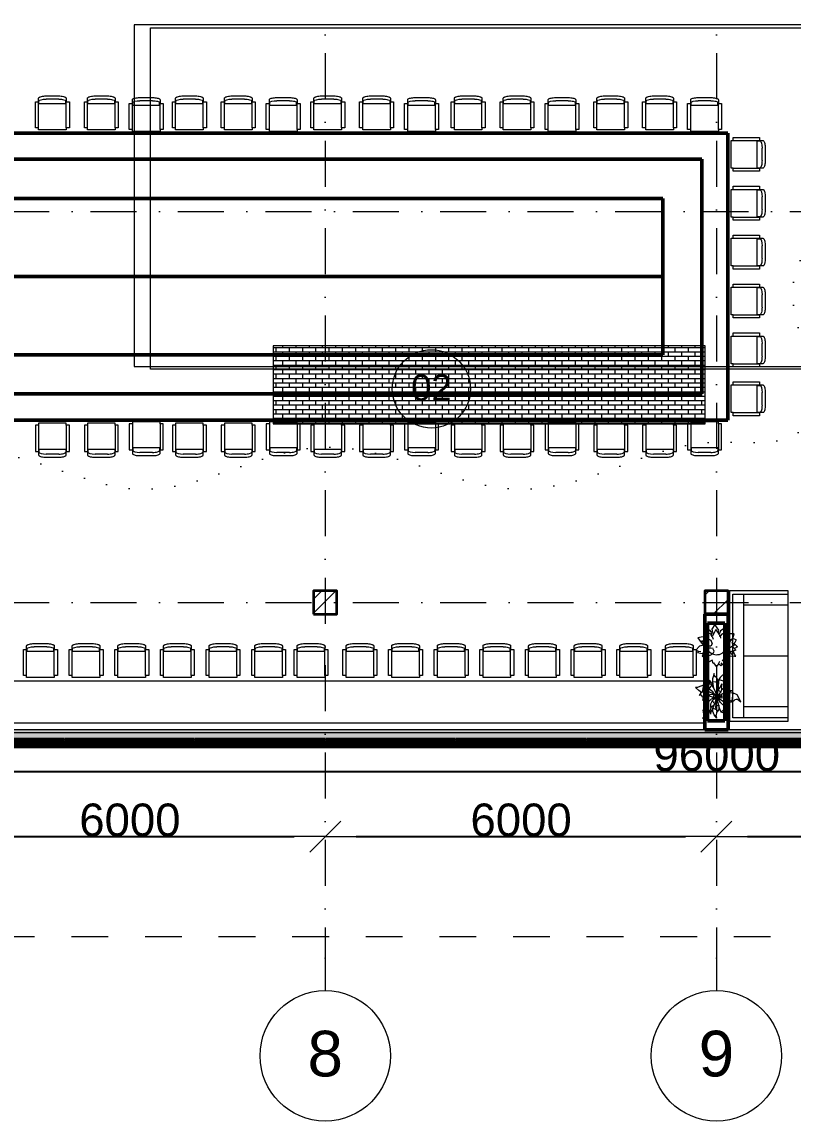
# Model space of a CAD drawing. Header units: millimetres. Extents: x -34838 to 729576, y -214038 to 121482.
# Drawn here: x 563529 to 575355, y -62187 to -45330 of the extents above; entities that cross this region are included whole.
import ezdxf
from ezdxf.enums import TextEntityAlignment as Align

# ---------------------------------------------------------------- set-up
doc = ezdxf.new("R2010")
doc.units = ezdxf.units.MM
doc.header["$MEASUREMENT"] = 0
for name, pattern in [('Пунктирная', [352, 0, -352]), ('Штриховая', [1128.888893, 564.444447, -564.444447]), ('Штрихпунктирная', [1340.555525, 705.555534, -352.777767, 0, -282.222223])]:
    doc.linetypes.add(name, pattern=pattern)
for name, color, linetype, lineweight in [('0_Ном._пера__1', 7, 'Continuous', 13), ('0_Ном._пера__150', 7, 'Continuous', 50), ('А _ ОСІ КООРДИНАЦІЙНІ.3D_Ном._пера__105', 7, 'Continuous', 13), ('А _ ОСІ КООРДИНАЦІЙНІ.3D_Ном._пера__25', 7, 'Continuous', 0), ('АБ _ 0 _ СТІНИ _ ЗОВНІШНІ .3D_Ном._пера__47', 7, 'Continuous', 20), ('АБ _ 0 _ СТІНИ _ НАВІСНІ .3D_Ном._пера__27', 7, 'Continuous', 35), ('АБ _ 1 _ КОЛОНИ _ КБ.3D_Ном._пера__28', 7, 'Continuous', 35), ('АБ _ 3 _ ДАХИ _ КОНСТРУКЦІЯ .3D_Ном._пера__7', 7, 'Continuous', 60), ('АП _ 0 _ МЕБЛІ .3D_Ном._пера__1', 7, 'Continuous', 13), ('АП _ ТЕП _ ЗОНИ ПРИМІЩЕНЬ .3D_Ном._пера__122', 255, 'Continuous', 0), ('Паспорта Зон ARCHICAD_Ном._пера__5', 7, 'Continuous', 0)]:
    doc.layers.add(name, color=color, linetype=linetype, lineweight=lineweight)
for name, color, linetype, lineweight, true_color in [('0_Ном._пера__114', 7, 'Continuous', 13, 0xb9b9b9), ('0_Ном._пера__54', 7, 'Continuous', 15, 0x5f5f5f), ('АП _ 0 _ ОБЛАДНАННЯ (НИЖНЄ).3D_Ном._пера__4', 7, 'Continuous', 15, 0x969696)]:
    doc.layers.add(name, color=color, linetype=linetype, lineweight=lineweight, true_color=true_color)
for name, color, linetype in [('А _ ОСІ КООРДИНАЦІЙНІ.3D', 7, 'Continuous'), ('АБ _ 0 _ СТІНИ _ ЗОВНІШНІ .3D', 7, 'Continuous'), ('АБ _ 0 _ СТІНИ _ НАВІСНІ .3D', 7, 'Continuous'), ('АБ _ 1 _ КОЛОНИ _ КБ.3D', 7, 'Continuous'), ('АБ _ 3 _ ДАХИ _ КОНСТРУКЦІЯ .3D', 7, 'Continuous'), ('АП _ 0 _ МЕБЛІ .3D', 7, 'Continuous'), ('АП _ 0 _ ОБЛАДНАННЯ (НИЖНЄ).3D', 7, 'Continuous'), ('АП _ ТЕП _ ЗОНИ ПРИМІЩЕНЬ .3D', 7, 'Continuous')]:
    doc.layers.add(name, color=color, linetype=linetype)
doc.styles.add('СГЕНЕРИР_СТИЛЬ_1', font='Arial.ttf')
doc.dimstyles.new('СГЕНЕРИР_СТИЛЬ__2', dxfattribs={"dimtxt": 500, "dimasz": 475, "dimexe": 0.18, "dimexo": 0.0625, "dimgap": 0.09, "dimtad": 1, "dimtih": 1, "dimtoh": 1, "dimdec": 0, "dimzin": 0, "dimdsep": 46, "dimtxsty": 'СГЕНЕРИР_СТИЛЬ_1', "dimblk": 'ARROWHEAD_6', "dimblk1": 'ARROWHEAD_6', "dimblk2": 'ARROWHEAD_6', "dimcen": 0.09, "dimse1": 1, "dimse2": 1, "dimclrd": 7, "dimclre": 7, "dimclrt": 7, "dimazin": 0, "dimtfac": 1, "dimtdec": 4, "dimtmove": 0, "dimatfit": 3, "dimfxl": 1, "dimtolj": 1, "dimtzin": 0, "dimarcsym": 0})
pattern_1 = [(45, (0, 0), (-318.198, 318.198), []), (45, (-106.07, 106.07), (-318.198, 318.198), [])]

# ---------------------------------------------------------------- blocks, each defined once
blk = doc.blocks.new('Сходова клітка_02_3_4', base_point=(43628, 3277))
at = {"layer": 'АП _ ТЕП _ ЗОНИ ПРИМІЩЕНЬ .3D', "linetype": 'Continuous', "lineweight": 0, "true_color": 0xffffff}
h = blk.add_hatch(dxfattribs=at)
h.set_pattern_fill('П___ЦЕГЛА_ЛОЖКОВАЯ_ПЕРЕВ_D7', style=0, pattern_type=2)
h.set_pattern_definition([(0, (0, 0), (0, 68), []), (90, (0, 0), (-204, 0), [68, -68]), (90, (102, 68), (-204, 0), [68, -68])])
h.paths.add_polyline_path([(41200, 2740), (47828, 2740), (47828, 3940), (41200, 3940)])
at = {"layer": 'Паспорта Зон ARCHICAD_Ном._пера__5', "color": 7, "linetype": 'Continuous', "lineweight": 0}
blk.add_circle((43628, 3277), 600, dxfattribs=at)
at = {"layer": 'Паспорта Зон ARCHICAD_Ном._пера__5', "color": 7, "lineweight": 0, "style": 'СГЕНЕРИР_СТИЛЬ_1'}
blk.add_attdef('ROOM_NUMBER', text='', height=400, dxfattribs=at).set_placement((43628, 3297), align=Align.MIDDLE_CENTER)
blk = doc.blocks.new('Стена_4_4', base_point=(-150, -2075))
at = {"layer": 'АБ _ 0 _ СТІНИ _ ЗОВНІШНІ .3D', "linetype": 'Continuous', "lineweight": 0, "true_color": 0x000000}
h = blk.add_hatch(dxfattribs=at)
h.set_pattern_fill('М___БЕТОН_АРМОВАНИЙ___З__C5', color=18, style=0, pattern_type=2)
h.set_pattern_definition([(45, (0, 0), (-367.6955, 367.6955), []), (45, (-183.85, 183.85), (-367.6955, 367.6955), [390, -130, 0, -130])])
h.paths.add_polyline_path([(-150, -2200), (96150, -2200), (96150, -1950), (-150, -1950)])
at = {"layer": 'АБ _ 0 _ СТІНИ _ ЗОВНІШНІ .3D_Ном._пера__47', "color": 7, "linetype": 'Continuous', "lineweight": 20, "flags": 128}
for points in [[(95900, -1950), (75, -1950)], [(-150, -2200), (96150, -2200)]]:
    blk.add_lwpolyline(points, dxfattribs=at)
blk = doc.blocks.new('Колонна_18_4', base_point=(42000, 0))
at = {"layer": 'АБ _ 1 _ КОЛОНИ _ КБ.3D', "linetype": 'Continuous', "lineweight": 0, "true_color": 0x000000}
h = blk.add_hatch(dxfattribs=at)
h.set_pattern_fill('М___МЕТАЛ_СТАЛЬ_0004', color=18, style=0, pattern_type=2)
h.set_pattern_definition(pattern_1)
h.paths.add_polyline_path([(41820, -180), (42180, -180), (42180, 180), (41820, 180)])
at = {"layer": 'АБ _ 1 _ КОЛОНИ _ КБ.3D_Ном._пера__28', "color": 7, "linetype": 'Continuous', "lineweight": 35, "flags": 128}
blk.add_lwpolyline([(41820, -180), (42180, -180), (42180, 180), (41820, 180)], close=True, dxfattribs=at)
blk = doc.blocks.new('Колонна_19_4', base_point=(48000, 0))
at = {"layer": 'АБ _ 1 _ КОЛОНИ _ КБ.3D', "linetype": 'Continuous', "lineweight": 0, "true_color": 0x000000}
h = blk.add_hatch(dxfattribs=at)
h.set_pattern_fill('М___МЕТАЛ_СТАЛЬ_0004', color=18, style=0, pattern_type=2)
h.set_pattern_definition(pattern_1)
h.paths.add_polyline_path([(47820, -180), (48180, -180), (48180, 180), (47820, 180)])
at = {"layer": 'АБ _ 1 _ КОЛОНИ _ КБ.3D_Ном._пера__28', "color": 7, "linetype": 'Continuous', "lineweight": 35, "flags": 128}
blk.add_lwpolyline([(47820, -180), (48180, -180), (48180, 180), (47820, 180)], close=True, dxfattribs=at)
blk = doc.blocks.new('Кресло 01 22')
at = {"layer": 'АП _ 0 _ МЕБЛІ .3D_Ном._пера__1', "color": 7, "linetype": 'Continuous', "lineweight": 13}
for p, q in [((78, 509), (67, 505)), ((92, 513), (78, 509)), ((108, 516), (92, 513)), ((92, 513), (92, 513)), ((126, 518), (108, 516)), ((144, 520), (126, 518)), ((164, 520), (144, 520)), ((356, 520), (164, 520)), ((376, 520), (356, 520)), ((394, 518), (376, 520)), ((412, 516), (394, 518)), ((428, 513), (412, 516)), ((442, 509), (428, 513)), ((428, 513), (428, 513)), ((453, 505), (442, 509)), ((48, 431), (0, 431)), ((0, 431), (0, 31)), ((50, 491), (48, 486)), ((48, 486), (48, 485)), ((48, 485), (48, 484)), ((48, 484), (48, 431)), ((48, 31), (48, 431)), ((48, 400), (472, 400)), ((51, 493), (50, 492)), ((50, 492), (50, 491)), ((52, 494), (51, 493)), ((57, 499), (52, 494)), ((54, 400), (54, 442)), ((66, 504), (57, 500)), ((57, 500), (57, 499)), ((67, 505), (66, 504)), ((164, 472), (356, 472)), ((454, 504), (453, 505)), ((463, 500), (454, 504)), ((463, 499), (463, 500)), ((468, 494), (463, 499)), ((466, 400), (466, 442)), ((469, 493), (468, 494)), ((470, 492), (469, 493)), ((470, 491), (470, 492)), ((472, 486), (470, 491)), ((472, 485), (472, 486)), ((472, 484), (472, 485)), ((472, 431), (472, 484)), ((520, 431), (472, 431)), ((472, 31), (472, 431)), ((520, 31), (520, 431)), ((0, 31), (48, 31)), ((48, 31), (48, 0)), ((48, 0), (472, 0)), ((472, 0), (472, 31)), ((472, 31), (520, 31))]:
    blk.add_line(p, q, dxfattribs=at)
for centre, start_param, end_param in [((164, 442), 1.570796, 3.141593), ((356, 442), 0, 1.570796)]:
    blk.add_ellipse(centre, major_axis=(110, 0), ratio=0.273279, start_param=start_param, end_param=end_param, dxfattribs=at)
blk = doc.blocks.new('Модель Комнатного Растения 22')
at = {"layer": 'АП _ 0 _ ОБЛАДНАННЯ (НИЖНЄ).3D_Ном._пера__4', "color": 252, "linetype": 'Continuous', "lineweight": 15, "true_color": 0x969696}
for p, q in [((-252, 105), (-271, 176)), ((-271, 176), (-183, 176)), ((-183, 176), (-183, 267)), ((-183, 267), (-146, 254)), ((-183, 177), (-171, 124)), ((-174, 203), (-119, 186)), ((-146, 254), (-144, 273)), ((-144, 273), (-62, 224)), ((-119, 186), (-83, 170)), ((-83, 170), (-57, 139)), ((-62, 224), (-40, 172)), ((-40, 172), (-50, 134)), ((-40, 172), (-25, 196)), ((-37, 231), (23, 319)), ((-25, 196), (-37, 231)), ((-25, 196), (7, 240)), ((7, 240), (39, 183)), ((23, 319), (68, 249)), ((60, 196), (39, 183)), ((39, 183), (64, 135)), ((68, 249), (60, 196)), ((71, 193), (94, 228)), ((79, 161), (71, 193)), ((96, 179), (77, 157)), ((94, 228), (182, 267)), ((182, 199), (96, 179)), ((191, 174), (179, 129)), ((182, 267), (182, 199)), ((192, 201), (191, 174)), ((-323, -22), (-291, 5)), ((-302, 84), (-252, 105)), ((-302, 84), (-284, 42)), ((-291, 5), (-238, 37)), ((-284, 42), (-265, 21)), ((-279, 3), (-218, -35)), ((-252, 105), (-226, 83)), ((-226, 83), (-172, 90)), ((-226, 83), (-201, 48)), ((-171, 124), (-157, 93)), ((-57, 139), (-65, 107)), ((64, 135), (48, 95)), ((64, 135), (79, 161)), ((84, 78), (64, 24)), ((64, 24), (86, -13)), ((118, 92), (84, 78)), ((155, 86), (118, 92)), ((136, -15), (177, 14)), ((179, 129), (155, 86)), ((227, 68), (155, 86)), ((177, 14), (227, 68)), ((179, 129), (234, 126)), ((181, -25), (205, 3)), ((206, 24), (184, 21)), ((205, 3), (259, -14)), ((234, 45), (206, 24)), ((234, 126), (286, 115)), ((286, 115), (234, 45)), ((-323, -22), (-277, -50)), ((-300, -73), (-247, -19)), ((-300, -73), (-216, -100)), ((-296, -166), (-284, -145)), ((-277, -166), (-296, -166)), ((-284, -145), (-258, -87)), ((-277, -166), (-187, -170)), ((-238, -145), (-205, -82)), ((-218, -35), (-168, -52)), ((-205, -82), (-161, -76)), ((-187, -170), (-161, -160)), ((-161, -160), (-125, -121)), ((-161, -160), (-158, -178)), ((35, -92), (48, -58)), ((50, -127), (35, -92)), ((94, -150), (50, -127)), ((87, -38), (51, -46)), ((86, -13), (136, -15)), ((134, -39), (87, -38)), ((150, -162), (94, -150)), ((170, -62), (134, -39)), ((221, -170), (150, -162)), ((152, -17), (181, -25)), ((179, -261), (168, -164)), ((181, -25), (170, -62)), ((185, -79), (170, -62)), ((206, -127), (185, -79)), ((244, -122), (205, -124)), ((205, -124), (221, -170)), ((274, -92), (240, -94)), ((288, -112), (244, -122)), ((259, -14), (315, -74)), ((315, -74), (274, -92)), ((274, -92), (288, -112)), ((-158, -178), (-149, -270)), ((-149, -270), (-124, -257)), ((-124, -257), (-89, -229)), ((-124, -257), (-111, -304)), ((-111, -304), (-93, -293)), ((-93, -293), (-71, -268)), ((-93, -293), (-68, -313)), ((-68, -313), (-30, -283)), ((-30, -283), (-50, -244)), ((-30, -283), (0, -323)), ((0, -323), (38, -268)), ((38, -268), (48, -277)), ((48, -277), (65, -228)), ((65, -228), (155, -280)), ((155, -280), (160, -262)), ((160, -262), (179, -261))]:
    blk.add_line(p, q, dxfattribs=at)
blk.add_arc((0, 0), 150, 186.1323, 29.8574, dxfattribs=at)
blk = doc.blocks.new('Модель Комнатного Растения 22_2')
at = {"layer": 'АП _ 0 _ ОБЛАДНАННЯ (НИЖНЄ).3D_Ном._пера__4', "color": 252, "linetype": 'Continuous', "lineweight": 15, "true_color": 0x969696}
for p, q in [((-182, 353), (-138, 349)), ((-182, 353), (-147, 326)), ((-182, 353), (-138, 349)), ((-182, 353), (-147, 326)), ((-138, 349), (-87, 334)), ((-138, 349), (-87, 334)), ((19, 309), (37, 339)), ((19, 309), (37, 339)), ((37, 339), (41, 361)), ((37, 339), (41, 361)), ((41, 361), (64, 279)), ((41, 361), (64, 279)), ((-198, 174), (-183, 155)), ((-198, 174), (-182, 107)), ((-198, 174), (-183, 155)), ((-198, 174), (-182, 107)), ((-147, 326), (-128, 291)), ((-147, 326), (-128, 291)), ((-128, 291), (-128, 235)), ((-128, 291), (-128, 235)), ((-128, 235), (-34, 268)), ((-128, 235), (-34, 268)), ((-128, 235), (-120, 186)), ((-128, 235), (-120, 186)), ((-120, 186), (-100, 134)), ((-120, 186), (-100, 134)), ((-87, 334), (-52, 301)), ((-87, 334), (-52, 301)), ((-78, 202), (-75, 165)), ((-78, 202), (-49, 148)), ((-78, 202), (-75, 165)), ((-78, 202), (-49, 148)), ((-52, 301), (-34, 268)), ((-52, 301), (-34, 268)), ((-34, 268), (-21, 170)), ((-34, 268), (-21, 170)), ((-21, 170), (-17, 110)), ((-21, 170), (-17, 110)), ((-20, 224), (57, 233)), ((-20, 224), (57, 233)), ((-20, 224), (0, 148)), ((-20, 224), (0, 148)), ((-19, 227), (-18, 266)), ((-19, 227), (-18, 266)), ((-19, 227), (62, 234)), ((-19, 227), (62, 234)), ((-18, 266), (-4, 294)), ((-18, 266), (-4, 294)), ((-4, 294), (19, 309)), ((-4, 294), (19, 309)), ((20, 85), (75, 190)), ((20, 85), (75, 190)), ((44, 133), (62, 234)), ((44, 133), (62, 234)), ((52, 177), (63, 197)), ((52, 177), (63, 197)), ((62, 234), (66, 246)), ((62, 234), (66, 246)), ((63, 197), (95, 240)), ((63, 197), (95, 240)), ((64, 279), (66, 246)), ((64, 279), (66, 246)), ((75, 190), (121, 129)), ((75, 190), (121, 129)), ((76, 188), (99, 198)), ((76, 188), (99, 198)), ((95, 240), (115, 257)), ((95, 240), (115, 257)), ((98, 199), (115, 257)), ((98, 199), (115, 257)), ((99, 198), (117, 199)), ((99, 198), (117, 199)), ((117, 199), (140, 197)), ((117, 199), (140, 197)), ((139, 146), (152, 174)), ((139, 146), (152, 174)), ((140, 197), (159, 206)), ((140, 197), (159, 206)), ((148, 165), (193, 182)), ((148, 165), (193, 182)), ((152, 174), (159, 206)), ((152, 174), (159, 206)), ((193, 182), (204, 183)), ((193, 182), (204, 183)), ((204, 183), (222, 78)), ((204, 183), (258, 162)), ((204, 183), (222, 78)), ((204, 183), (258, 162)), ((-345, -21), (-312, 33)), ((-345, -21), (-312, 33)), ((-312, 33), (-247, 65)), ((-312, 33), (-247, 65)), ((-247, 65), (-230, -64)), ((-247, 65), (-156, 58)), ((-247, 65), (-230, -64)), ((-247, 65), (-156, 58)), ((-237, 94), (-212, 98)), ((-237, 94), (-212, 98)), ((-237, 94), (-196, 79)), ((-237, 94), (-196, 79)), ((-212, 98), (-183, 110)), ((-212, 98), (-183, 110)), ((-196, 79), (-167, 60)), ((-196, 79), (-167, 60)), ((-183, 155), (-158, 154)), ((-183, 155), (-158, 154)), ((-182, 107), (-154, 73)), ((-182, 107), (-154, 73)), ((-158, 154), (-132, 156)), ((-158, 154), (-132, 156)), ((-156, 58), (-137, 54)), ((-156, 58), (-137, 54)), ((-154, 73), (-109, 142)), ((-154, 73), (-109, 142)), ((-154, 73), (-119, 63)), ((-154, 73), (-119, 63)), ((-140, 42), (-132, 66)), ((-140, 42), (-132, 66)), ((-132, 156), (-109, 142)), ((-132, 156), (-109, 142)), ((-119, 63), (-59, 31)), ((-119, 63), (-59, 31)), ((-109, 142), (-73, 108)), ((-109, 142), (-73, 108)), ((-88, 16), (-48, 34)), ((-88, 16), (-48, 34)), ((-88, 16), (-72, 6)), ((-88, 16), (-72, 6)), ((-79, 124), (-75, 165)), ((-79, 124), (-75, 165)), ((-79, 124), (-62, 82)), ((-79, 124), (-62, 82)), ((-72, 6), (-49, 7)), ((-72, 6), (-49, 7)), ((-64, 83), (-16, 107)), ((-64, 83), (-16, 107)), ((-64, 83), (-62, 82)), ((-64, 83), (-62, 82)), ((-62, 82), (-16, 107)), ((-62, 82), (-16, 107)), ((-62, 82), (-27, 42)), ((-62, 82), (-27, 42)), ((-49, 148), (-16, 107)), ((-49, 148), (-16, 107)), ((-49, 7), (-48, 34)), ((-49, 7), (-48, 34)), ((-49, 7), (-1, -2)), ((-49, 7), (-1, -2)), ((-48, 34), (-6, 2)), ((-48, 34), (-6, 2)), ((-27, 42), (-8, 12)), ((-27, 42), (-8, 12)), ((-19, 146), (-9, 148)), ((-19, 146), (-9, 148)), ((-17, 136), (-8, 138)), ((-17, 136), (-8, 138)), ((-16, 107), (0, 5)), ((-16, 107), (0, 5)), ((-9, 148), (-1, 148)), ((-9, 148), (-1, 148)), ((-8, 138), (-2, 138)), ((-8, 138), (-2, 138)), ((-6, 12), (1, -2)), ((-6, 12), (1, -2)), ((-5, 1), (1, -2)), ((-5, 1), (1, -2)), ((-2, 23), (0, 148)), ((-2, 23), (0, 148)), ((0, 4), (20, 85)), ((0, 4), (20, 85)), ((0, 3), (17, 17)), ((0, 3), (17, 17)), ((0, 0), (8, 2)), ((0, 0), (8, 2)), ((7, 9), (59, 79)), ((7, 9), (59, 79)), ((8, 8), (43, 42)), ((8, 8), (43, 42)), ((43, 42), (56, -12)), ((43, 42), (71, 42)), ((43, 42), (56, -12)), ((43, 42), (71, 42)), ((47, 43), (64, 57)), ((47, 43), (64, 57)), ((48, 148), (51, 146)), ((48, 148), (51, 146)), ((59, 79), (121, 129)), ((59, 79), (121, 129)), ((64, 57), (118, 83)), ((64, 57), (118, 83)), ((65, -3), (82, 4)), ((65, -3), (82, 4)), ((71, 42), (104, 33)), ((71, 42), (104, 33)), ((82, 4), (123, 18)), ((82, 4), (123, 18)), ((104, 33), (123, 18)), ((104, 33), (123, 18)), ((110, 13), (137, 8)), ((110, 13), (137, 8)), ((118, 83), (181, 93)), ((118, 83), (181, 93)), ((121, 129), (139, 146)), ((121, 129), (139, 146)), ((130, -71), (137, 6)), ((130, -71), (137, 6)), ((137, 8), (167, -10)), ((137, 8), (167, -10)), ((167, -10), (181, 93)), ((167, -10), (181, 93)), ((181, 93), (243, 66)), ((181, 93), (243, 66)), ((188, -8), (211, 0)), ((188, -8), (211, 0)), ((211, 0), (229, 21)), ((211, 0), (229, 21)), ((229, 21), (247, 33)), ((229, 21), (247, 33)), ((233, 71), (276, 102)), ((233, 71), (276, 102)), ((243, 66), (271, 27)), ((243, 66), (271, 27)), ((247, 33), (271, 27)), ((247, 33), (271, 27)), ((258, 162), (294, 147)), ((258, 162), (294, 147)), ((276, 102), (324, 145)), ((276, 102), (324, 145)), ((294, 147), (324, 145)), ((294, 147), (324, 145)), ((-368, -78), (-345, -21)), ((-368, -78), (-345, -21)), ((-368, -78), (-317, -37)), ((-368, -78), (-317, -37)), ((-317, -37), (-297, -35)), ((-317, -37), (-297, -35)), ((-297, -35), (-277, -43)), ((-297, -35), (-277, -43)), ((-277, -43), (-257, -61)), ((-277, -43), (-257, -61)), ((-257, -61), (-234, -69)), ((-257, -61), (-234, -69)), ((-246, -75), (-213, -57)), ((-246, -75), (-213, -57)), ((-246, -75), (-158, -93)), ((-246, -75), (-158, -93)), ((-213, -57), (-160, -2)), ((-213, -57), (-160, -2)), ((-168, -160), (-164, -137)), ((-168, -160), (-164, -137)), ((-168, -160), (-127, -146)), ((-168, -160), (-127, -146)), ((-164, -137), (-153, -110)), ((-164, -137), (-153, -110)), ((-160, -2), (-158, -93)), ((-160, -2), (-73, -15)), ((-160, -2), (-158, -93)), ((-160, -2), (-73, -15)), ((-158, -93), (-118, -82)), ((-158, -93), (-118, -82)), ((-157, -201), (-141, -160)), ((-157, -201), (-141, -160)), ((-153, -110), (-129, -86)), ((-153, -110), (-129, -86)), ((-141, -160), (-58, -82)), ((-141, -160), (-58, -82)), ((-141, -160), (-70, -230)), ((-141, -160), (-70, -230)), ((-118, -82), (-9, -4)), ((-118, -82), (-9, -4)), ((-114, -82), (-98, -117)), ((-114, -82), (-98, -117)), ((-73, -15), (-9, -4)), ((-73, -15), (-9, -4)), ((-72, -14), (-71, -14)), ((-72, -14), (-71, -14)), ((-65, -13), (-63, -12)), ((-65, -13), (-63, -12)), ((-59, -11), (-54, -10)), ((-59, -11), (-54, -10)), ((-58, -82), (-5, -2)), ((-58, -82), (-5, -2)), ((-52, -10), (-20, -3)), ((-52, -10), (-20, -3)), ((-45, -172), (-35, -132)), ((-45, -172), (-35, -132)), ((-38, -144), (-34, -146)), ((-38, -144), (-34, -146)), ((-35, -126), (-1, -2)), ((-35, -126), (-1, -2)), ((-35, -126), (-31, -192)), ((-35, -126), (17, -144)), ((-35, -126), (-31, -192)), ((-35, -126), (17, -144)), ((-4, -1), (-2, -1)), ((-4, -1), (-2, -1)), ((-3, -1), (-1, -2)), ((-3, -1), (-1, -2)), ((-1, -2), (2, -64)), ((-1, -2), (2, -64)), ((2, -64), (17, -144)), ((2, -64), (17, -144)), ((4, -2), (28, -1)), ((4, -2), (28, -1)), ((4, -9), (18, -49)), ((4, -9), (18, -49)), ((6, -6), (70, -59)), ((6, -6), (70, -59)), ((7, -178), (17, -144)), ((7, -178), (17, -144)), ((10, -3), (84, -34)), ((10, -3), (84, -34)), ((18, -49), (31, -104)), ((18, -49), (31, -104)), ((28, -1), (56, -12)), ((28, -1), (56, -12)), ((31, -104), (70, -59)), ((31, -104), (70, -59)), ((31, -104), (48, -130)), ((31, -104), (48, -130)), ((48, -130), (73, -147)), ((48, -130), (73, -147)), ((51, -133), (61, -170)), ((51, -133), (61, -170)), ((56, -12), (65, -3)), ((56, -12), (65, -3)), ((57, -152), (68, -144)), ((57, -152), (68, -144)), ((70, -59), (97, -110)), ((70, -59), (97, -110)), ((73, -147), (97, -158)), ((73, -147), (97, -158)), ((83, -153), (110, -228)), ((83, -153), (110, -228)), ((84, -34), (175, -128)), ((84, -34), (175, -128)), ((97, -110), (97, -158)), ((97, -110), (97, -158)), ((109, -58), (130, -71)), ((109, -58), (130, -71)), ((110, -62), (111, -59)), ((110, -62), (111, -59)), ((110, -228), (175, -128)), ((110, -228), (175, -128)), ((130, -71), (149, -55)), ((130, -71), (149, -55)), ((149, -55), (178, -47)), ((149, -55), (178, -47)), ((167, -10), (188, -8)), ((167, -10), (188, -8)), ((175, -128), (191, -152)), ((175, -128), (191, -152)), ((178, -47), (219, -52)), ((178, -47), (219, -52)), ((191, -152), (206, -198)), ((191, -152), (206, -198)), ((198, -4), (208, -14)), ((198, -4), (208, -14)), ((208, -14), (219, -52)), ((208, -14), (219, -52)), ((-165, -282), (-159, -246)), ((-165, -282), (-159, -246)), ((-165, -282), (-130, -250)), ((-165, -282), (-130, -250)), ((-159, -246), (-157, -201)), ((-159, -246), (-157, -201)), ((-130, -250), (-100, -241)), ((-130, -250), (-100, -241)), ((-100, -241), (-70, -230)), ((-100, -241), (-70, -230)), ((-70, -230), (-45, -172)), ((-70, -230), (-45, -172)), ((-31, -192), (-17, -218)), ((-31, -192), (-17, -218)), ((-17, -218), (7, -178)), ((-17, -218), (7, -178)), ((-13, -213), (3, -235)), ((-13, -213), (3, -235)), ((-7, -202), (61, -170)), ((-7, -202), (61, -170)), ((-4, -323), (38, -270)), ((-4, -323), (38, -270)), ((-4, -323), (8, -276)), ((-4, -323), (8, -276)), ((3, -235), (8, -276)), ((3, -235), (8, -276)), ((38, -270), (58, -220)), ((38, -270), (58, -220)), ((58, -220), (61, -170)), ((58, -220), (61, -170)), ((61, -191), (84, -208)), ((61, -191), (84, -208)), ((84, -208), (91, -238)), ((84, -208), (91, -238)), ((90, -263), (105, -216)), ((90, -263), (105, -216)), ((90, -263), (91, -238)), ((90, -263), (91, -238)), ((110, -228), (132, -237)), ((110, -228), (132, -237)), ((132, -237), (142, -262)), ((132, -237), (142, -262)), ((142, -262), (158, -293)), ((142, -262), (158, -293)), ((158, -293), (219, -330)), ((158, -293), (219, -330)), ((200, -257), (206, -198)), ((200, -257), (206, -198)), ((200, -257), (205, -306)), ((200, -257), (205, -306)), ((205, -306), (219, -330)), ((205, -306), (219, -330))]:
    blk.add_line(p, q, dxfattribs=at)
blk = doc.blocks.new('Диван 22')
at = {"layer": 'АП _ 0 _ МЕБЛІ .3D_Ном._пера__1', "color": 7, "linetype": 'Continuous', "lineweight": 13}
for p, q in [((2000, 900), (0, 900)), ((0, 900), (0, 0)), ((50, 0), (50, 850)), ((50, 850), (1950, 850)), ((1950, 850), (1950, 0)), ((2000, 0), (2000, 900)), ((50, 680), (1950, 680)), ((222, 0), (222, 680)), ((1000, 0), (1000, 680)), ((1778, 0), (1778, 680)), ((0, 0), (2000, 0))]:
    blk.add_line(p, q, dxfattribs=at)
blk = doc.blocks.new('Балка_1_4', base_point=(0, -2175))
at = {"layer": 'АБ _ 3 _ ДАХИ _ КОНСТРУКЦІЯ .3D_Ном._пера__7', "color": 7, "linetype": 'Continuous', "lineweight": 60}
for p, q in [((0, -2150), (96000, -2150)), ((0, -2200), (96000, -2200))]:
    blk.add_line(p, q, dxfattribs=at)
blk = doc.blocks.new('ARROWHEAD_6')
at = {"color": 0, "linetype": 'Continuous', "lineweight": 0}
for p, q in [((-0.5, -0.5), (0.5, 0.5)), ((0, 0), (-1, 0))]:
    blk.add_line(p, q, dxfattribs=at)
blk = doc.blocks.new('*D452')
at = {"color": 7, "linetype": 'Continuous', "lineweight": -2, "transparency": 16777216}
blk.add_line((562655, -57825), (567705, -57825), dxfattribs=at)
at = {"layer": 'Defpoints', "color": 0, "linetype": 'Continuous', "transparency": 16777216}
for p in [(568180, -57825), (562180, -60187), (568180, -60187)]:
    blk.add_point(p, dxfattribs=at)
at = {"color": 7, "linetype": 'Continuous', "lineweight": -2, "transparency": 16777216, "xscale": 474.9999999999999, "yscale": 474.9999999999999, "zscale": 474.9999999999999, "rotation": 180}
blk.add_blockref('ARROWHEAD_6', (562180, -57825), dxfattribs=at)
at = {"color": 7, "linetype": 'Continuous', "lineweight": -2, "transparency": 16777216, "xscale": 474.9999999999999, "yscale": 474.9999999999999, "zscale": 474.9999999999999}
blk.add_blockref('ARROWHEAD_6', (568180, -57825), dxfattribs=at)
at = {"color": 7, "linetype": 'Continuous', "lineweight": 13, "transparency": 16777216, "insert": (565184, -57571), "char_height": 500, "attachment_point": 5, "style": 'СГЕНЕРИР_СТИЛЬ_1'}
blk.add_mtext('\\A1;6000', dxfattribs=at)
blk = doc.blocks.new('*D453')
at = {"color": 7, "linetype": 'Continuous', "lineweight": -2, "transparency": 16777216}
blk.add_line((568655, -57825), (573705, -57825), dxfattribs=at)
at = {"layer": 'Defpoints', "color": 0, "linetype": 'Continuous', "transparency": 16777216}
for p in [(574180, -57825), (568180, -60187), (574180, -60187)]:
    blk.add_point(p, dxfattribs=at)
at = {"color": 7, "linetype": 'Continuous', "lineweight": -2, "transparency": 16777216, "xscale": 474.9999999999999, "yscale": 474.9999999999999, "zscale": 474.9999999999999, "rotation": 180}
blk.add_blockref('ARROWHEAD_6', (568180, -57825), dxfattribs=at)
at = {"color": 7, "linetype": 'Continuous', "lineweight": -2, "transparency": 16777216, "xscale": 474.9999999999999, "yscale": 474.9999999999999, "zscale": 474.9999999999999}
blk.add_blockref('ARROWHEAD_6', (574180, -57825), dxfattribs=at)
at = {"color": 7, "linetype": 'Continuous', "lineweight": 13, "transparency": 16777216, "insert": (571184, -57571), "char_height": 500, "attachment_point": 5, "style": 'СГЕНЕРИР_СТИЛЬ_1'}
blk.add_mtext('\\A1;6000', dxfattribs=at)
blk = doc.blocks.new('*D454')
at = {"color": 7, "linetype": 'Continuous', "lineweight": -2, "transparency": 16777216}
blk.add_line((574655, -57825), (579705, -57825), dxfattribs=at)
at = {"layer": 'Defpoints', "color": 0, "linetype": 'Continuous', "transparency": 16777216}
for p in [(580180, -57825), (574180, -60187), (580180, -60187)]:
    blk.add_point(p, dxfattribs=at)
at = {"color": 7, "linetype": 'Continuous', "lineweight": -2, "transparency": 16777216, "xscale": 474.9999999999999, "yscale": 474.9999999999999, "zscale": 474.9999999999999, "rotation": 180}
blk.add_blockref('ARROWHEAD_6', (574180, -57825), dxfattribs=at)
at = {"color": 7, "linetype": 'Continuous', "lineweight": -2, "transparency": 16777216, "xscale": 474.9999999999999, "yscale": 474.9999999999999, "zscale": 474.9999999999999}
blk.add_blockref('ARROWHEAD_6', (580180, -57825), dxfattribs=at)
at = {"color": 7, "linetype": 'Continuous', "lineweight": 13, "transparency": 16777216, "insert": (577184, -57571), "char_height": 500, "attachment_point": 5, "style": 'СГЕНЕРИР_СТИЛЬ_1'}
blk.add_mtext('\\A1;6000', dxfattribs=at)
blk = doc.blocks.new('*D462')
at = {"color": 7, "linetype": 'Continuous', "lineweight": -2, "transparency": 16777216}
blk.add_line((526655, -56825), (621705, -56825), dxfattribs=at)
at = {"layer": 'Defpoints', "color": 0, "linetype": 'Continuous', "transparency": 16777216}
for p in [(622180, -56825), (622180, -58175), (526180, -60187)]:
    blk.add_point(p, dxfattribs=at)
at = {"color": 7, "linetype": 'Continuous', "lineweight": -2, "transparency": 16777216, "xscale": 474.9999999999999, "yscale": 474.9999999999999, "zscale": 474.9999999999999, "rotation": 180}
blk.add_blockref('ARROWHEAD_6', (526180, -56825), dxfattribs=at)
at = {"color": 7, "linetype": 'Continuous', "lineweight": -2, "transparency": 16777216, "xscale": 474.9999999999999, "yscale": 474.9999999999999, "zscale": 474.9999999999999}
blk.add_blockref('ARROWHEAD_6', (622180, -56825), dxfattribs=at)
at = {"color": 7, "linetype": 'Continuous', "lineweight": 13, "transparency": 16777216, "insert": (574185, -56571), "char_height": 500, "attachment_point": 5, "style": 'СГЕНЕРИР_СТИЛЬ_1'}
blk.add_mtext('\\A1;96000', dxfattribs=at)
blk = doc.blocks.new('Навесная Стена_1_4')
at = {"layer": 'АБ _ 0 _ СТІНИ _ НАВІСНІ .3D', "linetype": 'Continuous', "lineweight": 0, "true_color": 0x000000}
for points in [[(36005, -2110), (36005, -2090), (37995, -2090), (37995, -2110)], [(38005, -2110), (38005, -2090), (39995, -2090), (39995, -2110)], [(40005, -2110), (40005, -2090), (41995, -2090), (41995, -2110)], [(42005, -2110), (42005, -2090), (43995, -2090), (43995, -2110)], [(44005, -2110), (44005, -2090), (45995, -2090), (45995, -2110)], [(46005, -2110), (46005, -2090), (47995, -2090), (47995, -2110)], [(48005, -2110), (48005, -2090), (49995, -2090), (49995, -2110)]]:
    blk.add_hatch(color=18, dxfattribs=at).paths.add_polyline_path(points)
at = {"layer": 'АБ _ 0 _ СТІНИ _ НАВІСНІ .3D_Ном._пера__27', "color": 7, "linetype": 'Continuous', "lineweight": 35}
for p, q in [((36005, -2090), (37995, -2090)), ((37995, -2110), (36005, -2110)), ((37995, -2090), (37995, -2110)), ((38005, -2090), (39995, -2090)), ((38005, -2110), (38005, -2090)), ((39995, -2110), (38005, -2110)), ((39995, -2090), (39995, -2110)), ((40005, -2090), (41995, -2090)), ((40005, -2110), (40005, -2090)), ((41995, -2110), (40005, -2110)), ((41995, -2090), (41995, -2110)), ((42005, -2090), (43995, -2090)), ((42005, -2110), (42005, -2090)), ((43995, -2110), (42005, -2110)), ((43995, -2090), (43995, -2110)), ((44005, -2090), (45995, -2090)), ((44005, -2110), (44005, -2090)), ((45995, -2110), (44005, -2110)), ((45995, -2090), (45995, -2110)), ((46005, -2090), (47995, -2090)), ((46005, -2110), (46005, -2090)), ((47995, -2110), (46005, -2110)), ((47995, -2090), (47995, -2110)), ((48005, -2090), (49995, -2090)), ((48005, -2110), (48005, -2090)), ((49995, -2110), (48005, -2110))]:
    blk.add_line(p, q, dxfattribs=at)
blk = doc.blocks.new('Стандартный Маркер Сетки_2')
at = {"layer": 'А _ ОСІ КООРДИНАЦІЙНІ.3D_Ном._пера__105', "color": 7, "linetype": 'Штрихпунктирная', "lineweight": 13}
blk.add_line((500, 0), (99754.182117, 0), dxfattribs=at)
at = {"layer": 'А _ ОСІ КООРДИНАЦІЙНІ.3D_Ном._пера__25', "color": 7, "lineweight": 0, "style": 'СГЕНЕРИР_СТИЛЬ_1'}
blk.add_attdef('AC_MarkerText_1', text='', height=700, dxfattribs=at).set_placement((-1000, 40.005), align=Align.MIDDLE_CENTER)
blk = doc.blocks.new('Стандартный Маркер Сетки')
at = {"layer": 'А _ ОСІ КООРДИНАЦІЙНІ.3D_Ном._пера__105', "color": 7, "linetype": 'Штрихпунктирная', "lineweight": 13}
for p, q in [((500, 0), (18399, 0)), ((18399, 0), (18899, 0))]:
    blk.add_line(p, q, dxfattribs=at)
at = {"layer": 'А _ ОСІ КООРДИНАЦІЙНІ.3D_Ном._пера__105', "color": 7, "linetype": 'Continuous', "lineweight": 13}
blk.add_circle((19899, 0), 1000, dxfattribs=at)
at = {"layer": 'А _ ОСІ КООРДИНАЦІЙНІ.3D_Ном._пера__105', "color": 7, "linetype": 'Штрихпунктирная', "lineweight": 13}
blk.add_point((18399, 0), dxfattribs=at)
blk.add_point((18399, 0), dxfattribs=at)
at = {"layer": 'А _ ОСІ КООРДИНАЦІЙНІ.3D_Ном._пера__25', "color": 7, "lineweight": 0, "style": 'СГЕНЕРИР_СТИЛЬ_1'}
blk.add_attdef('AC_MarkerText_1', text='', height=700, rotation=90, dxfattribs=at).set_placement((19899, 40), align=Align.MIDDLE_CENTER)

msp = doc.modelspace()

# ---------------------------------------------------------------- linework, layer by layer
at = {"layer": '0_Ном._пера__1', "color": 7, "linetype": 'Continuous', "lineweight": 13}
for p, q in [((550496.5, -55434.5), (574000, -55434.5)), ((574000, -55434.5), (574000, -56084.5)), ((574000, -56084.5), (550496.5, -56084.5))]:
    msp.add_line(p, q, dxfattribs=at)
at = {"layer": '0_Ном._пера__114', "color": 9, "linetype": 'Пунктирная', "lineweight": 13, "true_color": 0xb9b9b9}
msp.add_open_spline([(526280, -49324.1), (526280, -49324.1), (526753.7, -48522.5), (527556.6, -48234.5), (528075.5, -48048.4), (528641.1, -48104.4), (529180, -48234.5), (530192, -48479), (531147.9, -48996.6), (532180, -48934.5), (533217.2, -48872.1), (534143.3, -48219.6), (535180, -48234.5), (536220, -48249.4), (537140.2, -48936.7), (538180, -48934.5), (539220.4, -48932.3), (540139.5, -48234.5), (541180, -48234.5), (542220.4, -48234.5), (543139.5, -48934), (544180, -48934.5), (545220.3, -48935.1), (546139.6, -48239.7), (547180, -48234.5), (548218.9, -48229.3), (549140.8, -48896.4), (550180, -48934.5), (551212.7, -48972.4), (552152.1, -48380.6), (553180, -48234.5), (553828.8, -48142.3), (554545.4, -48211.2), (554886.8, -48751.8), (555128, -49133.7), (555098, -49607.6), (555059.3, -50064.1), (554999.7, -50765), (554926.7, -51541.6), (555483.2, -51924.8), (556067.4, -52327.1), (556814, -51920.9), (557545.8, -51896.8), (558461.8, -51866.7), (559290.8, -52431.7), (560208.8, -52449.8), (561175.8, -52468.7), (562062.4, -51874.3), (563025.9, -51936.6), (563811.1, -51987.3), (564511.8, -52455.8), (565297.1, -52493.4), (566291.6, -52541.1), (567181.7, -51870.8), (568180, -51849.2), (569239, -51826.3), (570185.5, -52509.5), (571244.8, -52491.9), (572263.5, -52475), (573161.8, -51798.1), (574180, -51771.2), (574655.1, -51758.6), (575154.8, -51868.9), (575508.3, -51571.5), (576141.2, -51039.1), (575207.6, -50142.7), (575367.6, -49277.1), (575495.5, -48585.3), (576239.5, -48251.1), (576963.3, -48234.5), (578075.1, -48209), (579066.5, -48950.3), (580180, -48934.5), (581220.2, -48919.7), (582139.9, -48232.8), (583180, -48234.5), (584220.4, -48236.2), (585139.6, -48934.9), (586180, -48934.5), (587220.4, -48934.1), (588139.5, -48235.7), (589180, -48234.5), (590220, -48233.3), (591139.7, -48931.6), (592180, -48934.5), (593219.8, -48937.4), (594139.6, -48249.3), (595180, -48234.5), (596287.9, -48218.8), (597273.6, -48974.6), (598380, -48934.5)], degree=3, knots=[0, 0, 0, 0, 1, 1, 1, 2, 2, 2, 3, 3, 3, 4, 4, 4, 5, 5, 5, 6, 6, 6, 7, 7, 7, 8, 8, 8, 9, 9, 9, 10, 10, 10, 11, 11, 11, 12, 12, 12, 13, 13, 13, 14, 14, 14, 15, 15, 15, 16, 16, 16, 17, 17, 17, 18, 18, 18, 19, 19, 19, 20, 20, 20, 21, 21, 21, 22, 22, 22, 23, 23, 23, 24, 24, 24, 25, 25, 25, 26, 26, 26, 27, 27, 27, 28, 28, 28, 29, 29, 29, 30, 30, 30, 30], dxfattribs=at)
at = {"layer": '0_Ном._пера__150', "color": 7, "linetype": 'Continuous', "lineweight": 50}
for p, q in [((549990, -47034.5), (574357.4, -47034.5)), ((574357.4, -47034.5), (574357.4, -51434.5)), ((550390, -47434.5), (573957.4, -47434.5)), ((573957.4, -47434.5), (573957.4, -51034.5)), ((550990, -48034.5), (573357.4, -48034.5)), ((573357.4, -48034.5), (573357.4, -50434.5)), ((550990, -49234.5), (573357.4, -49234.5)), ((550990, -50434.5), (573357.4, -50434.5)), ((550390, -51034.5), (573957.4, -51034.5)), ((549990, -51434.5), (574357.4, -51434.5)), ((574000, -54414.5), (574360, -54414.5)), ((574000, -56184.5), (574000, -54414.5)), ((574360, -54414.5), (574360, -56184.5)), ((574041.1, -54549.5), (574307.6, -54549.5)), ((574041.1, -56049.5), (574041.1, -54549.5)), ((574307.6, -54549.5), (574307.6, -56049.5)), ((574041.1, -56049.5), (574307.6, -56049.5)), ((574000, -56184.5), (574360, -56184.5))]:
    msp.add_line(p, q, dxfattribs=at)
at = {"layer": '0_Ном._пера__54', "color": 251, "linetype": 'Штриховая', "lineweight": 15, "true_color": 0x5f5f5f}
msp.add_line((525905, -59354.5), (622430, -59354.5), dxfattribs=at)
at = {"layer": 'АП _ ТЕП _ ЗОНИ ПРИМІЩЕНЬ .3D_Ном._пера__122', "color": 255, "linetype": 'Continuous', "lineweight": 0, "flags": 128}
for points in [[(526527.6, -56226.9), (598000, -56226.9), (598000, -42456.9), (576482.6, -42456.9), (576480.3, -42456.1), (566361, -42461), (562580, -42456.1), (557981.7, -42460.2), (526527.6, -42456.1)], [(565248.8, -50614.5), (576500, -50614.5), (576500, -45374.5), (565248.8, -45374.5)], [(565498.8, -45416.9), (576750, -45416.9), (576750, -50656.9), (565498.8, -50656.9)], [(567380, -51494.5), (574008, -51494.5), (574008, -50294.5), (567380, -50294.5)]]:
    msp.add_lwpolyline(points, close=True, dxfattribs=at)

# ---------------------------------------------------------------- block references
at = {"layer": 'А _ ОСІ КООРДИНАЦІЙНІ.3D', "color": 7, "linetype": 'Continuous', "lineweight": 60}
ref = msp.add_blockref('Стандартный Маркер Сетки', (568180, -41287.4), dxfattribs=dict(at, zscale=1000, rotation=270))
ref.add_attrib('AC_MarkerText_1', '8', dxfattribs={"layer": 'А _ ОСІ КООРДИНАЦІЙНІ.3D_Ном._пера__25', "color": 7, "lineweight": 0, "height": 700, "rotation": 360, "style": 'СГЕНЕРИР_СТИЛЬ_1'}).set_placement((568180, -61152.4), align=Align.MIDDLE_CENTER)
ref = msp.add_blockref('Стандартный Маркер Сетки', (574180, -41287.4), dxfattribs=dict(at, zscale=1000, rotation=270))
ref.add_attrib('AC_MarkerText_1', '9', dxfattribs={"layer": 'А _ ОСІ КООРДИНАЦІЙНІ.3D_Ном._пера__25', "color": 7, "lineweight": 0, "height": 700, "rotation": 360, "style": 'СГЕНЕРИР_СТИЛЬ_1'}).set_placement((574180, -61152.4), align=Align.MIDDLE_CENTER)
at = {"layer": 'А _ ОСІ КООРДИНАЦІЙНІ.3D', "color": 7, "linetype": 'Continuous', "lineweight": 60, "zscale": 1000}
for p in [(521180, -48234.5), (521180, -54234.5)]:
    msp.add_blockref('Стандартный Маркер Сетки_2', p, dxfattribs=at)
at = {"layer": 'АБ _ 0 _ СТІНИ _ ЗОВНІШНІ .3D', "color": 7, "lineweight": 20}
msp.add_blockref('Стена_4_4', (526030, -56309.5), dxfattribs=at)
at = {"layer": 'АБ _ 0 _ СТІНИ _ НАВІСНІ .3D', "linetype": 'Continuous', "lineweight": 0}
msp.add_blockref('Навесная Стена_1_4', (526180, -54234.5), dxfattribs=at)
at = {"layer": 'АБ _ 1 _ КОЛОНИ _ КБ.3D', "color": 7, "lineweight": 35}
for name, p in [('Колонна_18_4', (568180, -54234.5)), ('Колонна_19_4', (574180, -54234.5))]:
    msp.add_blockref(name, p, dxfattribs=at)
at = {"layer": 'АБ _ 3 _ ДАХИ _ КОНСТРУКЦІЯ .3D', "color": 7, "lineweight": 60}
msp.add_blockref('Балка_1_4', (526180, -56409.5), dxfattribs=at)
at = {"layer": 'АП _ 0 _ МЕБЛІ .3D', "color": 7, "linetype": 'Continuous', "lineweight": 13, "xscale": -1, "zscale": 1000}
for p in [(564255.3, -46984.5), (565005, -46984.5), (565694.2, -47008.7), (566356.3, -46984.5), (567105.9, -46984.5), (567795.1, -47008.7), (568478.1, -46984.5), (569227.7, -46984.5), (569916.9, -47008.7), (570632.3, -46984.5), (571382, -46984.5), (572071.1, -47008.7), (572818.9, -46984.5), (573568.6, -46984.5), (574257.8, -47008.7), (564071.9, -55384.5), (564771.9, -55384.5), (565471.9, -55384.5), (566171.9, -55384.5), (566871.9, -55384.5), (567571.9, -55384.5), (568221.9, -55384.5), (568971.9, -55384.5), (569671.9, -55384.5), (570371.9, -55384.5), (571071.9, -55384.5), (571771.9, -55384.5), (572471.9, -55384.5), (573171.9, -55384.5), (573871.9, -55384.5)]:
    msp.add_blockref('Кресло 01 22', p, dxfattribs=at)
at = {"layer": 'АП _ 0 _ МЕБЛІ .3D', "color": 7, "linetype": 'Continuous', "lineweight": 13, "xscale": -1, "zscale": 1000, "rotation": 270}
for p in [(574407.4, -47619.5), (574407.4, -48369.5), (574407.4, -49119.5), (574407.4, -49869.5), (574407.4, -50619.5), (574407.4, -51369.5)]:
    msp.add_blockref('Кресло 01 22', p, dxfattribs=at)
at = {"layer": 'АП _ 0 _ МЕБЛІ .3D', "color": 7, "linetype": 'Continuous', "lineweight": 13, "zscale": 1000, "rotation": 180}
for p in [(564255.3, -51484.5), (565005, -51484.5), (565694.2, -51460.3), (566356.3, -51484.5), (567105.9, -51484.5), (567795.1, -51460.3), (568478.1, -51484.5), (569227.7, -51484.5), (569916.9, -51460.3), (570632.3, -51484.5), (571382, -51484.5), (572071.1, -51460.3), (572818.9, -51484.5), (573568.6, -51484.5), (574257.8, -51460.3)]:
    msp.add_blockref('Кресло 01 22', p, dxfattribs=at)
at = {"layer": 'АП _ 0 _ МЕБЛІ .3D', "color": 7, "linetype": 'Continuous', "lineweight": 60, "zscale": 1000, "rotation": 89.9999999999766}
msp.add_blockref('Диван 22', (575280, -56054.5), dxfattribs=at)
at = {"layer": 'АП _ 0 _ ОБЛАДНАННЯ (НИЖНЄ).3D', "color": 7, "linetype": 'Continuous', "lineweight": 13, "xscale": -1, "zscale": 1000}
for name, p in [('Модель Комнатного Растения 22', (574180, -54889.7)), ('Модель Комнатного Растения 22_2', (574184.5, -55684.6))]:
    msp.add_blockref(name, p, dxfattribs=at)
at = {"layer": 'АП _ ТЕП _ ЗОНИ ПРИМІЩЕНЬ .3D', "color": 7, "linetype": 'Continuous', "lineweight": 0}
msp.add_blockref('Сходова клітка_02_3_4', (569808, -50957.1), dxfattribs=at).add_auto_attribs({'ROOM_NUMBER': '02'})

# ---------------------------------------------------------------- dimensions: what is measured, and where the dimension line sits
at = {"color": 7, "linetype": 'Continuous', "lineweight": 13}
for base, p1, p2, picture, middle in [((622180, -56824.5), (526180, -60186.6), (622180, -58174.5), '*D462', (574184.8, -56824.5)), ((568180, -57824.5), (562180, -60186.6), (568180, -60186.6), '*D452', (565183.9, -57824.5)), ((574180, -57824.5), (568180, -60186.6), (574180, -60186.6), '*D453', (571183.9, -57824.5)), ((580180, -57824.5), (574180, -60186.6), (580180, -60186.6), '*D454', (577183.9, -57824.5))]:
    dim = msp.add_linear_dim(base=base, p1=p1, p2=p2, dimstyle='СГЕНЕРИР_СТИЛЬ__2', dxfattribs=at)
    dim.commit()
    dim.dimension.update_dxf_attribs({"geometry": picture, "text_midpoint": middle, "dimtype": 160})

doc.saveas('drawing.dxf')
